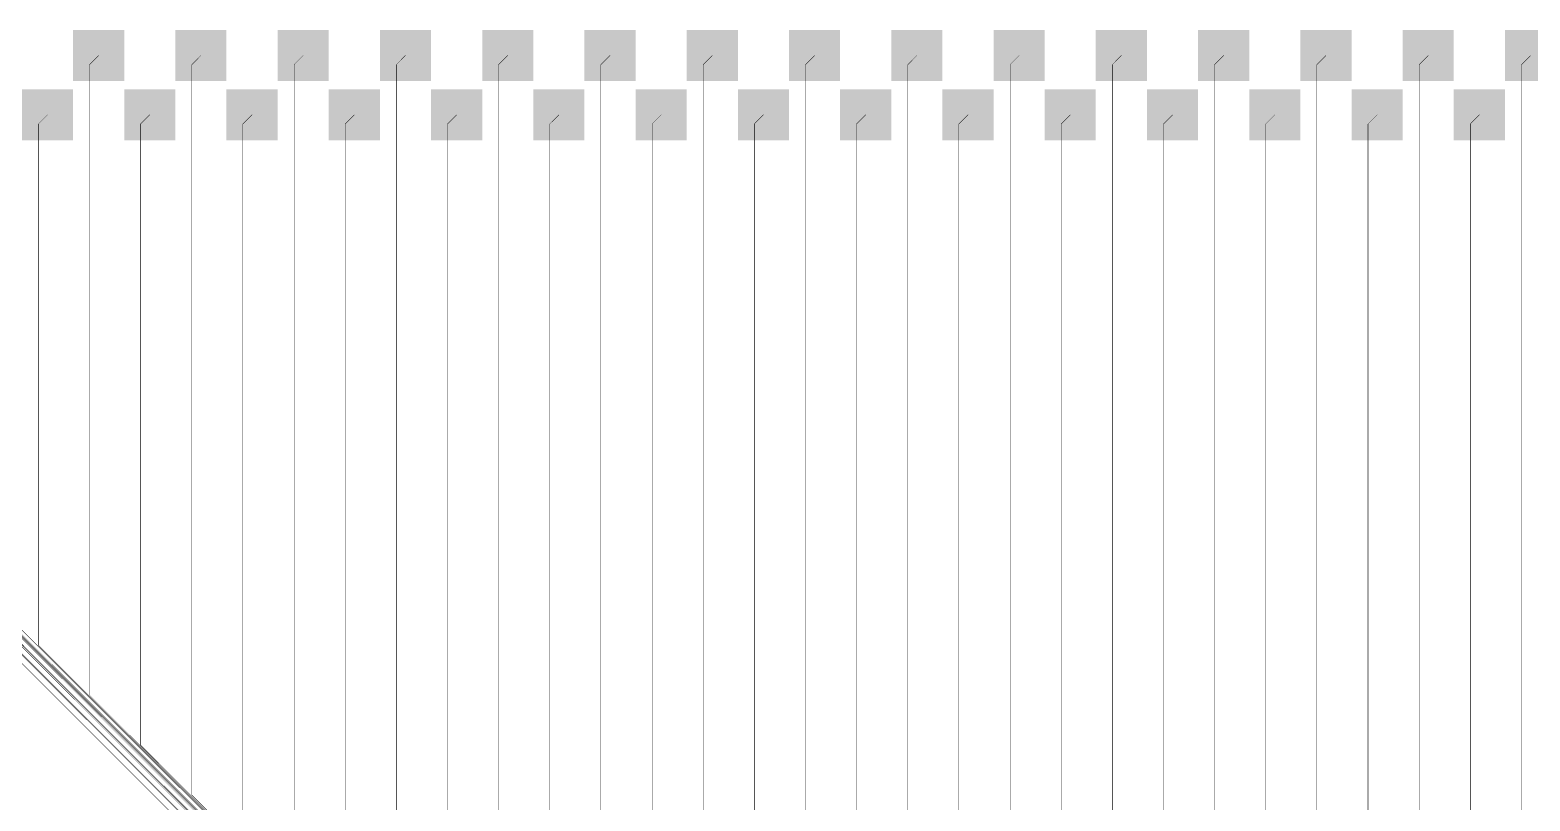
# Model space of a CAD drawing. Header units: inches. Extents: x 0 to 565, y 0 to 565.
# Drawn here: x 99.1 to 282.4, y 470.7 to 565 of the extents above; entities that cross this region are included whole.
import ezdxf

# ---------------------------------------------------------------- set-up
doc = ezdxf.new("R2010")
doc.units = ezdxf.units.IN

# ---------------------------------------------------------------- blocks, each defined once
blk = doc.blocks.new('B____P_____81__2')
for points in [[(-3.13, 362.13), (3.13, 362.13), (3.13, 355.87), (-3.13, 355.87)], [(4.13, 355.87), (10.38, 355.87), (10.38, 349.62), (4.13, 349.62)], [(-3.13, 349.62), (3.13, 349.62), (3.13, 343.37), (-3.13, 343.37)], [(4.13, 343.37), (10.38, 343.37), (10.38, 337.13), (4.13, 337.13)], [(-3.13, 337.13), (3.13, 337.13), (3.13, 330.87), (-3.13, 330.87)], [(4.13, 330.87), (10.38, 330.87), (10.38, 324.62), (4.13, 324.62)], [(-3.13, 324.62), (3.13, 324.62), (3.13, 318.37), (-3.13, 318.37)], [(4.13, 318.37), (10.38, 318.37), (10.38, 312.13), (4.13, 312.13)], [(-3.13, 312.13), (3.13, 312.13), (3.13, 305.87), (-3.13, 305.87)], [(4.13, 305.87), (10.38, 305.87), (10.38, 299.62), (4.13, 299.62)], [(-3.13, 299.62), (3.13, 299.62), (3.13, 293.37), (-3.13, 293.37)], [(4.13, 293.37), (10.38, 293.37), (10.38, 287.13), (4.13, 287.13)], [(-3.13, 287.13), (3.13, 287.13), (3.13, 280.87), (-3.13, 280.87)], [(4.13, 280.87), (10.38, 280.87), (10.38, 274.62), (4.13, 274.62)], [(-3.13, 274.62), (3.13, 274.62), (3.13, 268.37), (-3.13, 268.37)], [(4.13, 268.37), (10.38, 268.37), (10.38, 262.13), (4.13, 262.13)], [(-3.13, 262.13), (3.13, 262.13), (3.13, 255.88), (-3.13, 255.88)], [(4.13, 255.88), (10.38, 255.88), (10.38, 249.63), (4.13, 249.63)], [(-3.13, 249.63), (3.13, 249.63), (3.13, 243.38), (-3.13, 243.38)], [(4.13, 243.38), (10.38, 243.38), (10.38, 237.13), (4.13, 237.13)], [(-3.13, 237.13), (3.13, 237.13), (3.13, 230.88), (-3.13, 230.88)], [(4.13, 230.88), (10.38, 230.88), (10.38, 224.63), (4.13, 224.63)], [(-3.13, 224.63), (3.13, 224.63), (3.13, 218.38), (-3.13, 218.38)], [(4.13, 218.38), (10.38, 218.38), (10.38, 212.13), (4.13, 212.13)], [(-3.13, 212.13), (3.13, 212.13), (3.13, 205.88), (-3.13, 205.88)], [(4.13, 205.88), (10.38, 205.88), (10.38, 199.63), (4.13, 199.63)], [(-3.13, 199.63), (3.13, 199.63), (3.13, 193.38), (-3.13, 193.38)], [(4.13, 193.38), (10.38, 193.38), (10.38, 187.13), (4.13, 187.13)], [(-3.13, 187.13), (3.13, 187.13), (3.13, 180.88), (-3.13, 180.88)], [(4.13, 180.88), (10.38, 180.88), (10.38, 174.63), (4.13, 174.63)]]:
    blk.add_hatch(color=1).paths.add_polyline_path(points)

msp = doc.modelspace()

# ---------------------------------------------------------------- linework, layer by layer
at = {"const_width": 0.05}
for points in [[(106.39, 560.76), (107.5, 561.88)], [(118.89, 560.76), (120, 561.88)], [(131.39, 560.76), (132.5, 561.88)], [(143.89, 560.76), (145, 561.88)], [(156.39, 560.76), (157.5, 561.88)], [(168.89, 560.76), (170, 561.88)], [(181.39, 560.76), (182.5, 561.88)], [(193.89, 560.76), (195, 561.88)], [(206.39, 560.76), (207.5, 561.88)], [(218.89, 560.76), (220, 561.88)], [(231.39, 560.76), (232.5, 561.88)], [(243.89, 560.76), (245, 561.88)], [(256.39, 560.76), (257.5, 561.88)], [(268.89, 560.76), (270, 561.88)], [(281.39, 560.76), (282.5, 561.88)], [(106.39, 483.66), (106.39, 560.76)], [(118.89, 471.46), (118.89, 560.76)], [(131.39, 459.51), (131.39, 560.76)], [(143.89, 447.31), (143.89, 560.76)], [(156.39, 435.11), (156.39, 560.76)], [(168.89, 423.01), (168.89, 560.76)], [(181.39, 410.81), (181.39, 560.76)], [(193.89, 398.61), (193.89, 560.76)], [(206.39, 386.41), (206.39, 560.76)], [(218.89, 374.21), (218.89, 560.76)], [(231.39, 362.01), (231.39, 560.76)], [(243.89, 349.81), (243.89, 560.76)], [(256.39, 337.61), (256.39, 560.76)], [(268.89, 325.41), (268.89, 560.76)], [(281.39, 313.21), (281.39, 560.76)], [(31.39, 554.28), (274.56, 311.11)], [(100.14, 553.51), (101.25, 554.62)], [(112.64, 553.51), (113.75, 554.62)], [(125.14, 553.51), (126.25, 554.62)], [(137.64, 553.51), (138.75, 554.62)], [(150.14, 553.51), (151.25, 554.62)], [(162.64, 553.51), (163.75, 554.62)], [(175.14, 553.51), (176.25, 554.62)], [(187.64, 553.51), (188.75, 554.62)], [(200.14, 553.51), (201.25, 554.62)], [(212.64, 553.51), (213.75, 554.62)], [(225.14, 553.51), (226.25, 554.62)], [(237.64, 553.51), (238.75, 554.62)], [(250.14, 553.51), (251.25, 554.62)], [(262.64, 553.51), (263.75, 554.62)], [(275.14, 553.51), (276.25, 554.62)], [(100.14, 489.76), (100.14, 553.51)], [(112.64, 477.56), (112.64, 553.51)], [(125.14, 465.61), (125.14, 553.51)], [(137.64, 453.41), (137.64, 553.51)], [(150.14, 441.21), (150.14, 553.51)], [(162.64, 429.12), (162.64, 553.51)], [(175.14, 416.91), (175.14, 553.51)], [(187.64, 404.71), (187.64, 553.51)], [(200.14, 392.51), (200.14, 553.51)], [(212.64, 380.31), (212.64, 553.51)], [(225.14, 368.11), (225.14, 553.51)], [(237.64, 355.91), (237.64, 553.51)], [(250.14, 343.71), (250.14, 553.51)], [(262.64, 331.51), (262.64, 553.51)], [(275.14, 319.31), (275.14, 553.51)], [(37.64, 549.06), (275.58, 311.12)], [(43.89, 542.96), (275.68, 311.17)], [(50.14, 537.58), (276.61, 311.11)], [(56.39, 531.51), (276.71, 311.19)], [(62.64, 525.41), (276.81, 311.24)], [(68.89, 519.85), (277.63, 311.11)], [(75.14, 513.76), (277.73, 311.17)], [(81.39, 507.66), (277.83, 311.22)], [(87.64, 501.56), (277.93, 311.27)], [(93.89, 495.86), (278.6, 311.15)], [(100.14, 489.76), (278.7, 311.2)], [(106.39, 483.66), (278.8, 311.25)], [(112.64, 477.56), (278.9, 311.3)], [(118.89, 471.46), (279, 311.35)]]:
    msp.add_lwpolyline(points, dxfattribs=at)
at = {"const_width": 0.025}
for points in [[(107.49, 561.88, 1), (107.51, 561.88, 1)], [(119.99, 561.88, 1), (120.01, 561.88, 1)], [(132.49, 561.88, 1), (132.51, 561.88, 1)], [(144.99, 561.88, 1), (145.01, 561.88, 1)], [(157.49, 561.88, 1), (157.51, 561.88, 1)], [(169.99, 561.88, 1), (170.01, 561.88, 1)], [(182.49, 561.88, 1), (182.51, 561.88, 1)], [(194.99, 561.88, 1), (195.01, 561.88, 1)], [(207.49, 561.88, 1), (207.51, 561.88, 1)], [(219.99, 561.88, 1), (220.01, 561.88, 1)], [(232.49, 561.88, 1), (232.51, 561.88, 1)], [(244.99, 561.88, 1), (245.01, 561.88, 1)], [(257.49, 561.88, 1), (257.51, 561.88, 1)], [(269.99, 561.88, 1), (270.01, 561.88, 1)], [(106.38, 560.76, 1), (106.4, 560.76, 1)], [(106.38, 560.76, 1), (106.4, 560.76, 1)], [(118.88, 560.76, 1), (118.9, 560.76, 1)], [(118.88, 560.76, 1), (118.9, 560.76, 1)], [(131.38, 560.76, 1), (131.4, 560.76, 1)], [(131.38, 560.76, 1), (131.4, 560.76, 1)], [(143.88, 560.76, 1), (143.9, 560.76, 1)], [(143.88, 560.76, 1), (143.9, 560.76, 1)], [(156.38, 560.76, 1), (156.4, 560.76, 1)], [(156.38, 560.76, 1), (156.4, 560.76, 1)], [(168.88, 560.76, 1), (168.9, 560.76, 1)], [(168.88, 560.76, 1), (168.9, 560.76, 1)], [(181.38, 560.76, 1), (181.4, 560.76, 1)], [(181.38, 560.76, 1), (181.4, 560.76, 1)], [(193.88, 560.76, 1), (193.9, 560.76, 1)], [(193.88, 560.76, 1), (193.9, 560.76, 1)], [(206.38, 560.76, 1), (206.4, 560.76, 1)], [(206.38, 560.76, 1), (206.4, 560.76, 1)], [(218.88, 560.76, 1), (218.9, 560.76, 1)], [(218.88, 560.76, 1), (218.9, 560.76, 1)], [(231.38, 560.76, 1), (231.4, 560.76, 1)], [(231.38, 560.76, 1), (231.4, 560.76, 1)], [(243.88, 560.76, 1), (243.9, 560.76, 1)], [(243.88, 560.76, 1), (243.9, 560.76, 1)], [(256.38, 560.76, 1), (256.4, 560.76, 1)], [(256.38, 560.76, 1), (256.4, 560.76, 1)], [(268.88, 560.76, 1), (268.9, 560.76, 1)], [(268.88, 560.76, 1), (268.9, 560.76, 1)], [(281.38, 560.76, 1), (281.4, 560.76, 1)], [(281.38, 560.76, 1), (281.4, 560.76, 1)], [(101.24, 554.62, 1), (101.26, 554.62, 1)], [(113.74, 554.62, 1), (113.76, 554.62, 1)], [(126.24, 554.62, 1), (126.26, 554.62, 1)], [(138.74, 554.62, 1), (138.76, 554.62, 1)], [(151.24, 554.62, 1), (151.26, 554.62, 1)], [(163.74, 554.62, 1), (163.76, 554.62, 1)], [(176.24, 554.62, 1), (176.26, 554.62, 1)], [(188.74, 554.62, 1), (188.76, 554.62, 1)], [(201.24, 554.62, 1), (201.26, 554.62, 1)], [(213.74, 554.62, 1), (213.76, 554.62, 1)], [(226.24, 554.62, 1), (226.26, 554.62, 1)], [(238.74, 554.62, 1), (238.76, 554.62, 1)], [(251.24, 554.62, 1), (251.26, 554.62, 1)], [(263.74, 554.62, 1), (263.76, 554.62, 1)], [(276.24, 554.62, 1), (276.26, 554.62, 1)], [(100.13, 553.51, 1), (100.15, 553.51, 1)], [(100.13, 553.51, 1), (100.15, 553.51, 1)], [(112.63, 553.51, 1), (112.65, 553.51, 1)], [(112.63, 553.51, 1), (112.65, 553.51, 1)], [(125.13, 553.51, 1), (125.15, 553.51, 1)], [(125.13, 553.51, 1), (125.15, 553.51, 1)], [(137.63, 553.51, 1), (137.65, 553.51, 1)], [(137.63, 553.51, 1), (137.65, 553.51, 1)], [(150.13, 553.51, 1), (150.15, 553.51, 1)], [(150.13, 553.51, 1), (150.15, 553.51, 1)], [(162.63, 553.51, 1), (162.65, 553.51, 1)], [(162.63, 553.51, 1), (162.65, 553.51, 1)], [(175.13, 553.51, 1), (175.15, 553.51, 1)], [(175.13, 553.51, 1), (175.15, 553.51, 1)], [(187.63, 553.51, 1), (187.65, 553.51, 1)], [(187.63, 553.51, 1), (187.65, 553.51, 1)], [(200.13, 553.51, 1), (200.15, 553.51, 1)], [(200.13, 553.51, 1), (200.15, 553.51, 1)], [(212.63, 553.51, 1), (212.65, 553.51, 1)], [(212.63, 553.51, 1), (212.65, 553.51, 1)], [(225.13, 553.51, 1), (225.15, 553.51, 1)], [(225.13, 553.51, 1), (225.15, 553.51, 1)], [(237.63, 553.51, 1), (237.65, 553.51, 1)], [(237.63, 553.51, 1), (237.65, 553.51, 1)], [(250.13, 553.51, 1), (250.15, 553.51, 1)], [(250.13, 553.51, 1), (250.15, 553.51, 1)], [(262.63, 553.51, 1), (262.65, 553.51, 1)], [(262.63, 553.51, 1), (262.65, 553.51, 1)], [(275.13, 553.51, 1), (275.15, 553.51, 1)], [(275.13, 553.51, 1), (275.15, 553.51, 1)], [(100.13, 489.76, 1), (100.15, 489.76, 1)], [(100.13, 489.76, 1), (100.15, 489.76, 1)], [(106.38, 483.66, 1), (106.4, 483.66, 1)], [(106.38, 483.66, 1), (106.4, 483.66, 1)], [(112.63, 477.56, 1), (112.65, 477.56, 1)], [(112.63, 477.56, 1), (112.65, 477.56, 1)], [(118.88, 471.46, 1), (118.9, 471.46, 1)], [(118.88, 471.46, 1), (118.9, 471.46, 1)]]:
    msp.add_lwpolyline(points, format="xyb", close=True, dxfattribs=at)

# ---------------------------------------------------------------- block references
at = {"rotation": 270}
msp.add_blockref('B____P_____81__2', (-76.5, 561.88), dxfattribs=at)

doc.saveas('drawing.dxf')
